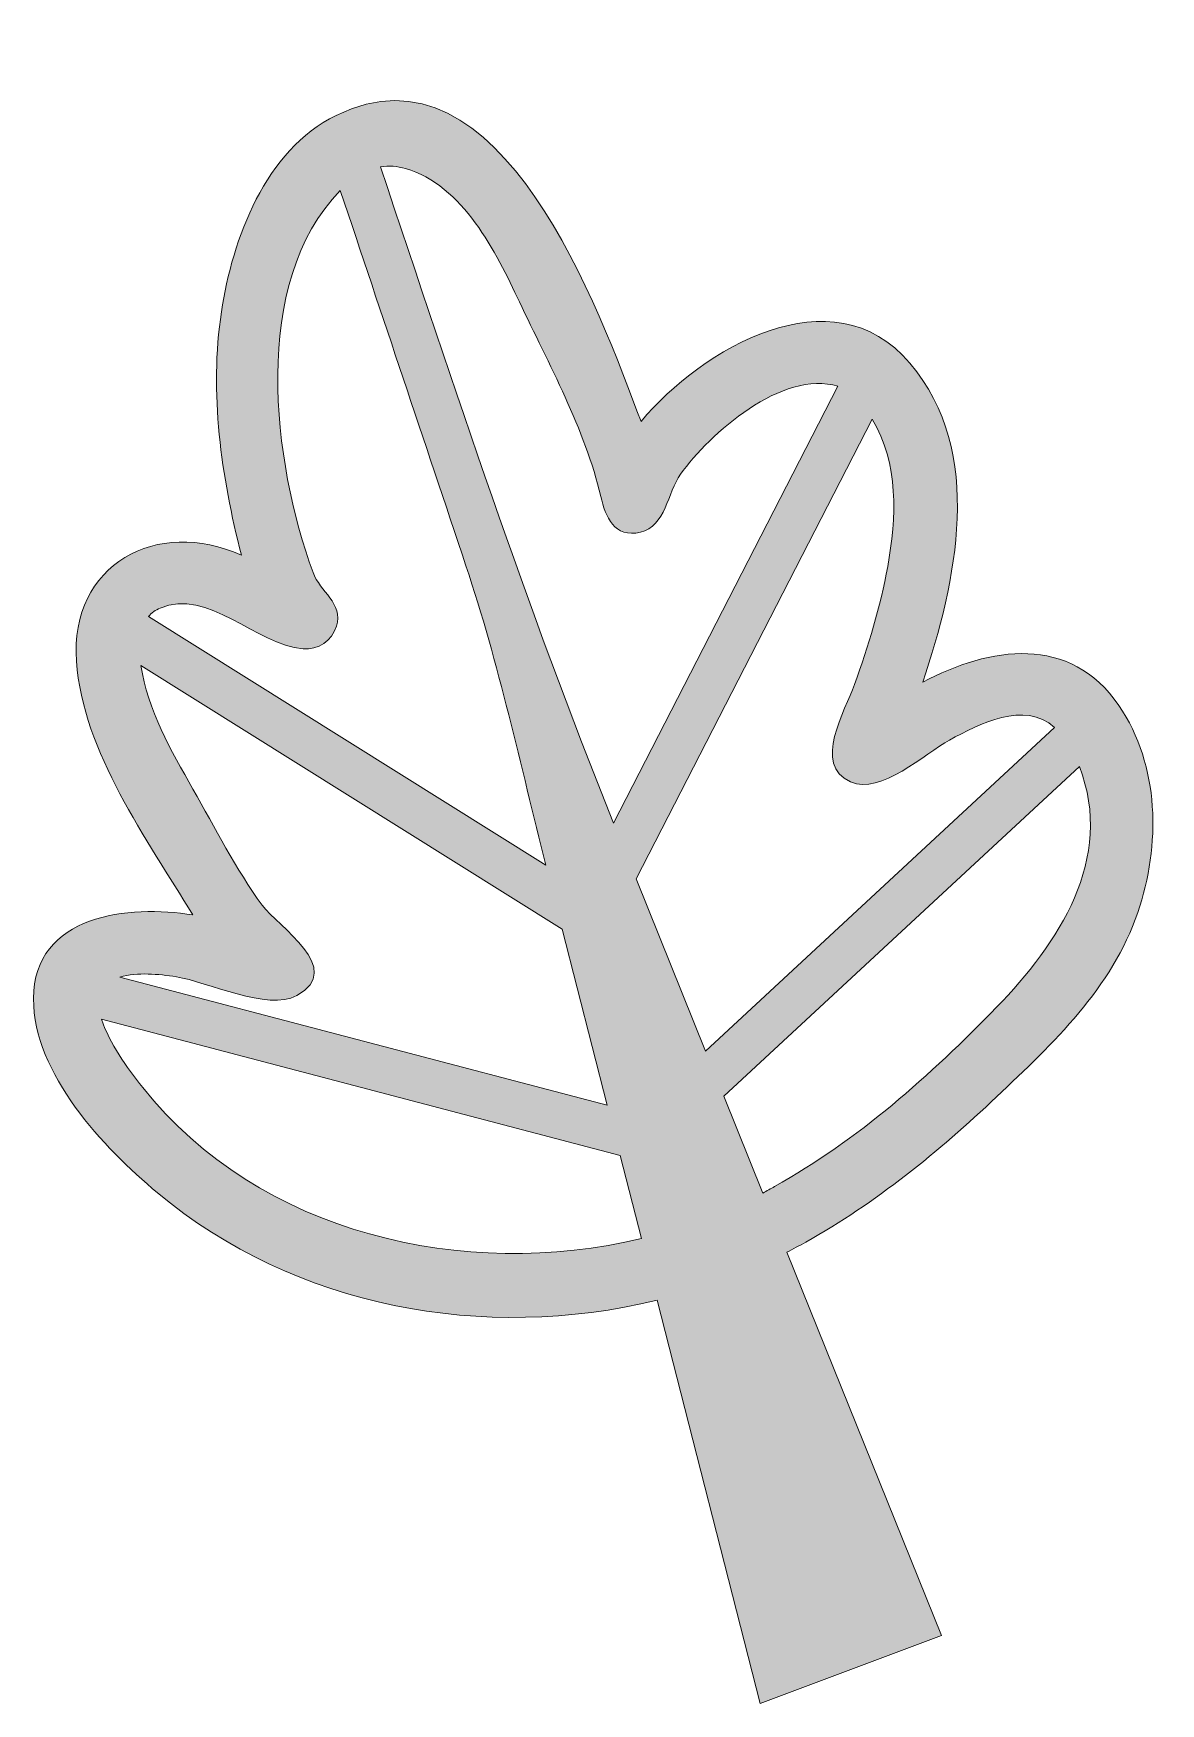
# Model space of a CAD drawing. Header units: inches. Extents: x 0 to 71, y 0 to 106.
import ezdxf

# ---------------------------------------------------------------- set-up
doc = ezdxf.new("R2010")
doc.units = ezdxf.units.IN
doc.header["$MEASUREMENT"] = 0
doc.layers.add('Layer 1', color=7, linetype='Continuous')

msp = doc.modelspace()

# ---------------------------------------------------------------- hatches: boundary and pattern name
at = {"layer": 'Layer 1', "true_color": 0xbdd63c}
h = msp.add_hatch(color=63, dxfattribs=at)
h.dxf.hatch_style = 2
edge = h.paths.add_edge_path()
edge.add_spline(control_points=[(47.73, 28.6), (48.13, 28.81), (48.53, 29.03), (48.93, 29.25), (53.36, 31.73), (57.34, 34.97), (61.02, 38.46), (64.6, 41.85), (68.34, 45.36), (69.96, 50.14), (71.41, 54.41), (71.37, 59.43), (68.76, 63.26), (65.69, 67.77), (60.6, 67.01), (56.34, 64.73), (58.45, 71.08), (60.32, 79.3), (55.53, 84.95), (50.59, 90.76), (42.38, 85.87), (38.49, 81.26), (35.87, 88.16), (29.64, 105.85), (19.17, 100.66), (14.68, 98.43), (12.61, 92.85), (11.91, 88.21), (11.13, 83.08), (11.9, 77.77), (13.17, 72.78), (7.85, 75.21), (2.28, 72.2), (2.72, 66.06), (3.14, 60.28), (7.2, 54.81), (10.09, 49.98), (6.09, 50.67), (0, 49.99), (0, 44.68), (0.01, 39.91), (4.42, 35.23), (7.85, 32.38), (16.63, 25.06), (28.53, 22.92), (39.51, 25.56), (39.51, 25.56), (46.04, 0), (46.04, 0), (46.04, 0), (57.53, 4.32), (57.53, 4.32), (57.53, 4.32), (47.73, 28.6), (47.73, 28.6)], knot_values=[0, 0, 0, 0, 1, 1, 1, 2, 2, 2, 3, 3, 3, 4, 4, 4, 5, 5, 5, 6, 6, 6, 7, 7, 7, 8, 8, 8, 9, 9, 9, 10, 10, 10, 11, 11, 11, 12, 12, 12, 13, 13, 13, 14, 14, 14, 15, 15, 15, 16, 16, 16, 17, 17, 17, 18, 18, 18, 18], degree=3, periodic=1)
edge = h.paths.add_edge_path()
edge.add_spline(control_points=[(23.57, 97.29), (27.21, 96.24), (29.31, 91.98), (30.79, 88.84), (32.62, 84.94), (34.96, 80.73), (35.94, 76.51), (36.24, 75.22), (36.78, 73.85), (38.46, 74.24), (40.05, 74.61), (40.17, 76.75), (40.99, 77.91), (42.83, 80.49), (47.44, 84.56), (50.97, 83.49), (50.97, 83.49), (36.75, 55.81), (36.75, 55.81), (31.23, 69.49), (26.67, 83.4), (21.98, 97.39), (22.52, 97.48), (23.05, 97.44), (23.57, 97.29)], knot_values=[0, 0, 0, 0, 1, 1, 1, 2, 2, 2, 3, 3, 3, 4, 4, 4, 5, 5, 5, 6, 6, 6, 7, 7, 7, 8, 8, 8, 8], degree=3, periodic=1)
edge = h.paths.add_edge_path()
edge.add_spline(control_points=[(8.02, 69.43), (11.03, 70.74), (14.11, 67.1), (17.08, 66.84), (18.03, 66.76), (18.92, 67.36), (19.19, 68.28), (19.64, 69.76), (18.15, 70.46), (17.71, 71.69), (15.16, 78.65), (13.73, 90.06), (19.44, 95.9), (22.09, 87.97), (24.75, 80.04), (27.4, 72.11), (29.48, 65.91), (30.85, 59.47), (32.47, 53.14), (32.47, 53.14), (7.29, 68.89), (7.29, 68.89), (7.48, 69.14), (7.73, 69.31), (8.02, 69.43)], knot_values=[0, 0, 0, 0, 1, 1, 1, 2, 2, 2, 3, 3, 3, 4, 4, 4, 5, 5, 5, 6, 6, 6, 7, 7, 7, 8, 8, 8, 8], degree=3, periodic=1)
edge = h.paths.add_edge_path()
edge.add_spline(control_points=[(9.06, 46.06), (11.01, 45.76), (14.85, 43.86), (16.68, 44.87), (19.8, 46.57), (15.48, 49.25), (14.49, 50.6), (12.83, 52.89), (11.5, 55.51), (10.1, 57.96), (8.73, 60.37), (7.21, 63.01), (6.81, 65.79), (6.81, 65.79), (33.5, 49.09), (33.5, 49.09), (33.5, 49.09), (36.35, 37.93), (36.35, 37.93), (36.35, 37.93), (5.47, 46.05), (5.47, 46.05), (6.63, 46.36), (7.89, 46.24), (9.06, 46.06)], knot_values=[0, 0, 0, 0, 1, 1, 1, 2, 2, 2, 3, 3, 3, 4, 4, 4, 5, 5, 5, 6, 6, 6, 7, 7, 7, 8, 8, 8, 8], degree=3, periodic=1)
edge = h.paths.add_edge_path()
edge.add_spline(control_points=[(6.92, 39.05), (5.88, 40.36), (4.86, 41.79), (4.3, 43.38), (4.3, 43.38), (37.17, 34.74), (37.17, 34.74), (37.17, 34.74), (38.52, 29.47), (38.52, 29.47), (27.31, 26.8), (14.32, 29.73), (6.92, 39.05)], knot_values=[0, 0, 0, 0, 1, 1, 1, 2, 2, 2, 3, 3, 3, 4, 4, 4, 4], degree=3, periodic=1)
edge = h.paths.add_edge_path()
edge.add_spline(control_points=[(38.18, 52.28), (38.18, 52.28), (53.13, 81.4), (53.13, 81.4), (54.84, 78.64), (54.67, 75.13), (54.12, 72.06), (53.66, 69.51), (52.88, 67.03), (52.02, 64.59), (51.44, 62.94), (49.32, 59.51), (51.77, 58.42), (53.66, 57.57), (56.47, 60.21), (58.04, 61.07), (59.91, 62.09), (62.79, 63.6), (64.69, 61.86), (64.69, 61.86), (42.58, 41.36), (42.58, 41.36), (42.58, 41.36), (38.18, 52.28), (38.18, 52.28)], knot_values=[0, 0, 0, 0, 1, 1, 1, 2, 2, 2, 3, 3, 3, 4, 4, 4, 5, 5, 5, 6, 6, 6, 7, 7, 7, 8, 8, 8, 8], degree=3, periodic=1)
edge = h.paths.add_edge_path()
edge.add_spline(control_points=[(46.21, 32.36), (46.21, 32.36), (43.74, 38.5), (43.74, 38.5), (43.74, 38.5), (66.26, 59.39), (66.26, 59.39), (68.53, 53.53), (64.91, 48.15), (61.02, 44.14), (56.83, 39.81), (52.23, 35.72), (46.95, 32.77), (46.95, 32.77), (46.95, 32.77), (46.95, 32.77), (46.71, 32.63), (46.46, 32.5), (46.21, 32.36)], knot_values=[0, 0, 0, 0, 1, 1, 1, 2, 2, 2, 3, 3, 3, 4, 4, 4, 5, 5, 5, 6, 6, 6, 6], degree=3, periodic=1)

# ---------------------------------------------------------------- linework, layer by layer
at = {"layer": 'Layer 1', "lineweight": 0}
for points, knots in [([(47.73, 28.6), (48.13, 28.81), (48.53, 29.03), (48.93, 29.25), (53.36, 31.73), (57.34, 34.97), (61.02, 38.46), (64.6, 41.85), (68.34, 45.36), (69.96, 50.14), (71.41, 54.41), (71.37, 59.43), (68.76, 63.26), (65.69, 67.77), (60.6, 67.01), (56.34, 64.73), (58.45, 71.08), (60.32, 79.3), (55.53, 84.95), (50.59, 90.76), (42.38, 85.87), (38.49, 81.26), (35.87, 88.16), (29.64, 105.85), (19.17, 100.66), (14.68, 98.43), (12.61, 92.85), (11.91, 88.21), (11.13, 83.08), (11.9, 77.77), (13.17, 72.78), (7.85, 75.21), (2.28, 72.2), (2.72, 66.06), (3.14, 60.28), (7.2, 54.81), (10.09, 49.98), (6.09, 50.67), (0, 49.99), (0, 44.68), (0.01, 39.91), (4.42, 35.23), (7.85, 32.38), (16.63, 25.06), (28.53, 22.92), (39.51, 25.56), (39.51, 25.56), (46.04, 0), (46.04, 0), (46.04, 0), (57.53, 4.32), (57.53, 4.32), (57.53, 4.32), (47.73, 28.6), (47.73, 28.6)], [0, 0, 0, 0, 1, 1, 1, 2, 2, 2, 3, 3, 3, 4, 4, 4, 5, 5, 5, 6, 6, 6, 7, 7, 7, 8, 8, 8, 9, 9, 9, 10, 10, 10, 11, 11, 11, 12, 12, 12, 13, 13, 13, 14, 14, 14, 15, 15, 15, 16, 16, 16, 17, 17, 17, 18, 18, 18, 18]), ([(23.57, 97.29), (27.21, 96.24), (29.31, 91.98), (30.79, 88.84), (32.62, 84.94), (34.96, 80.73), (35.94, 76.51), (36.24, 75.22), (36.78, 73.85), (38.46, 74.24), (40.05, 74.61), (40.17, 76.75), (40.99, 77.91), (42.83, 80.49), (47.44, 84.56), (50.97, 83.49), (50.97, 83.49), (36.75, 55.81), (36.75, 55.81), (31.23, 69.49), (26.67, 83.4), (21.98, 97.39), (22.52, 97.48), (23.05, 97.44), (23.57, 97.29)], [0, 0, 0, 0, 1, 1, 1, 2, 2, 2, 3, 3, 3, 4, 4, 4, 5, 5, 5, 6, 6, 6, 7, 7, 7, 8, 8, 8, 8]), ([(8.02, 69.43), (11.03, 70.74), (14.11, 67.1), (17.08, 66.84), (18.03, 66.76), (18.92, 67.36), (19.19, 68.28), (19.64, 69.76), (18.15, 70.46), (17.71, 71.69), (15.16, 78.65), (13.73, 90.06), (19.44, 95.9), (22.09, 87.97), (24.75, 80.04), (27.4, 72.11), (29.48, 65.91), (30.85, 59.47), (32.47, 53.14), (32.47, 53.14), (7.29, 68.89), (7.29, 68.89), (7.48, 69.14), (7.73, 69.31), (8.02, 69.43)], [0, 0, 0, 0, 1, 1, 1, 2, 2, 2, 3, 3, 3, 4, 4, 4, 5, 5, 5, 6, 6, 6, 7, 7, 7, 8, 8, 8, 8]), ([(38.18, 52.28), (38.18, 52.28), (53.13, 81.4), (53.13, 81.4), (54.84, 78.64), (54.67, 75.13), (54.12, 72.06), (53.66, 69.51), (52.88, 67.03), (52.02, 64.59), (51.44, 62.94), (49.32, 59.51), (51.77, 58.42), (53.66, 57.57), (56.47, 60.21), (58.04, 61.07), (59.91, 62.09), (62.79, 63.6), (64.69, 61.86), (64.69, 61.86), (42.58, 41.36), (42.58, 41.36), (42.58, 41.36), (38.18, 52.28), (38.18, 52.28)], [0, 0, 0, 0, 1, 1, 1, 2, 2, 2, 3, 3, 3, 4, 4, 4, 5, 5, 5, 6, 6, 6, 7, 7, 7, 8, 8, 8, 8]), ([(9.06, 46.06), (11.01, 45.76), (14.85, 43.86), (16.68, 44.87), (19.8, 46.57), (15.48, 49.25), (14.49, 50.6), (12.83, 52.89), (11.5, 55.51), (10.1, 57.96), (8.73, 60.37), (7.21, 63.01), (6.81, 65.79), (6.81, 65.79), (33.5, 49.09), (33.5, 49.09), (33.5, 49.09), (36.35, 37.93), (36.35, 37.93), (36.35, 37.93), (5.47, 46.05), (5.47, 46.05), (6.63, 46.36), (7.89, 46.24), (9.06, 46.06)], [0, 0, 0, 0, 1, 1, 1, 2, 2, 2, 3, 3, 3, 4, 4, 4, 5, 5, 5, 6, 6, 6, 7, 7, 7, 8, 8, 8, 8]), ([(46.21, 32.36), (46.21, 32.36), (43.74, 38.5), (43.74, 38.5), (43.74, 38.5), (66.26, 59.39), (66.26, 59.39), (68.53, 53.53), (64.91, 48.15), (61.02, 44.14), (56.83, 39.81), (52.23, 35.72), (46.95, 32.77), (46.95, 32.77), (46.95, 32.77), (46.95, 32.77), (46.71, 32.63), (46.46, 32.5), (46.21, 32.36)], [0, 0, 0, 0, 1, 1, 1, 2, 2, 2, 3, 3, 3, 4, 4, 4, 5, 5, 5, 6, 6, 6, 6]), ([(6.92, 39.05), (5.88, 40.36), (4.86, 41.79), (4.3, 43.38), (4.3, 43.38), (37.17, 34.74), (37.17, 34.74), (37.17, 34.74), (38.52, 29.47), (38.52, 29.47), (27.31, 26.8), (14.32, 29.73), (6.92, 39.05)], [0, 0, 0, 0, 1, 1, 1, 2, 2, 2, 3, 3, 3, 4, 4, 4, 4])]:
    msp.add_open_spline(points, degree=3, knots=knots, dxfattribs=at)

doc.saveas('drawing.dxf')
